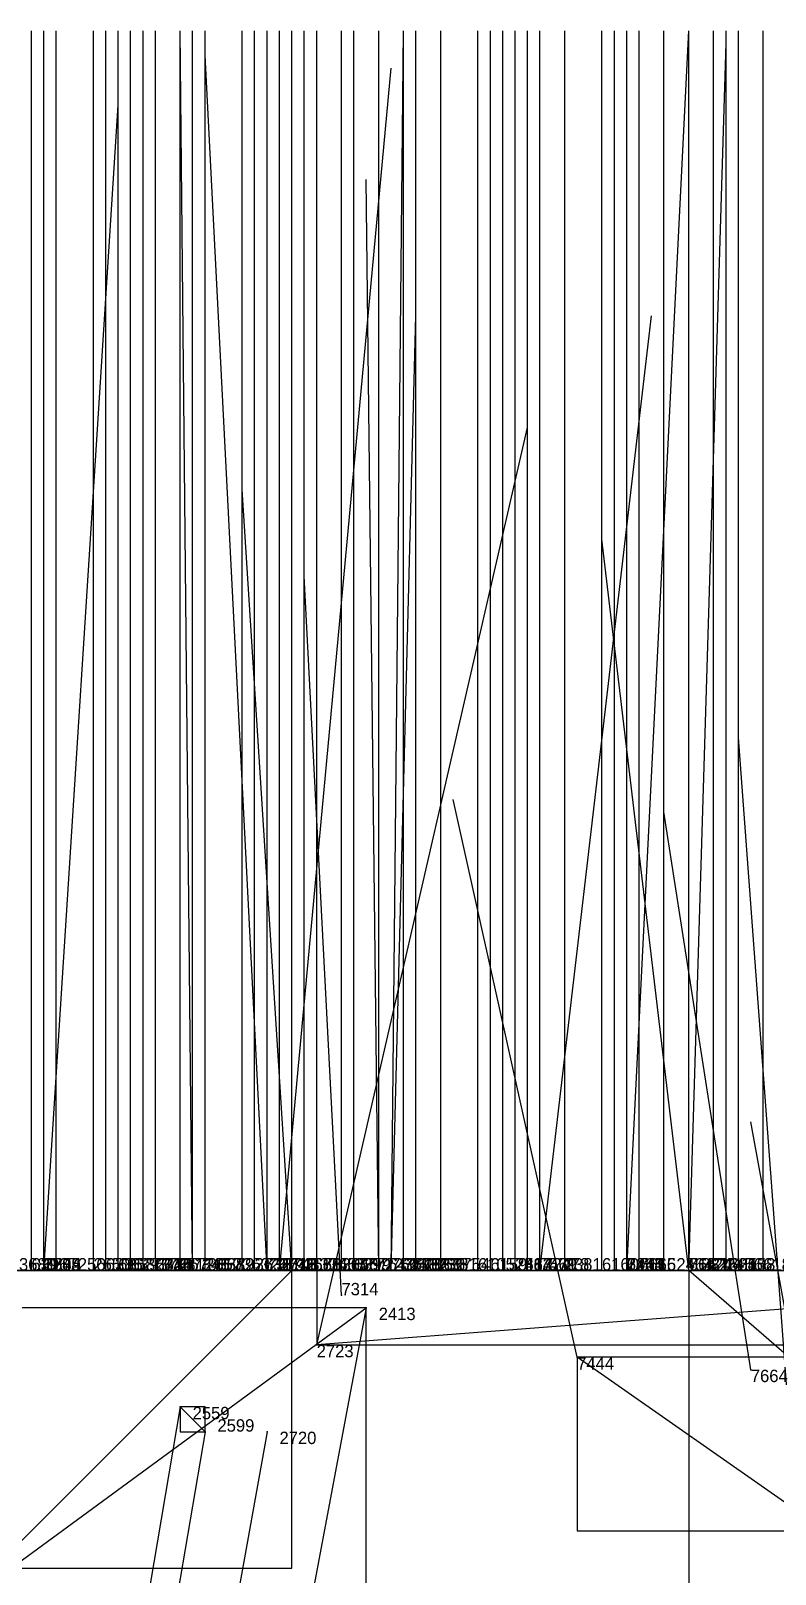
# Model space of a CAD drawing. Extents: x -0.07 to 1.1, y -0.07 to 1.1.
# Drawn here: x 0.732 to 0.792, y 0.9755 to 1.1 of the extents above; entities that cross this region are included whole.
import ezdxf

# ---------------------------------------------------------------- set-up
doc = ezdxf.new("R2010")
doc.units = 0
for name, color, linetype in [('Clients', 3, 'CONTINUOUS'), ('Facilities', 3, 'CONTINUOUS'), ('Facilities_lines', 3, 'CONTINUOUS'), ('Min_max_boxes', 1, 'CONTINUOUS'), ('Normals', 1, 'CONTINUOUS'), ('Source_points', 5, 'CONTINUOUS'), ('Text', 3, 'CONTINUOUS')]:
    doc.layers.add(name, color=color, linetype=linetype)

msp = doc.modelspace()

# ---------------------------------------------------------------- linework, layer by layer
at = {"layer": 'Clients', "color": 5}
for p in [(0.732, 1, 0.66), (0.732, 1, 0.77), (0.733, 1, 0.273), (0.733, 1, 0.501), (0.734, 1, 0.841), (0.737, 1, 0.135), (0.738, 1, 0.65), (0.739, 1, 0.667), (0.74, 1, 0.115), (0.74, 1, 0.648), (0.741, 1, 0.242), (0.741, 1, 0.563), (0.742, 1, 0.133), (0.742, 1, 0.521), (0.742, 1, 0.878), (0.744, 1, 0.099), (0.746, 1, 0.162), (0.746, 1, 0.446), (0.746, 1, 0.556), (0.749, 1, 0.4), (0.749, 1, 0.231), (0.75, 1, 0.251), (0.75, 1, 0.308), (0.751, 1, 0.246), (0.752, 1, 0.428), (0.753, 1, 0.183), (0.753, 1, 0.317), (0.753, 1, 0.996), (0.754, 1, 0.462), (0.755, 1, 0.372), (0.755, 1, 0.776), (0.757, 1, 0.38), (0.757, 1, 0.435), (0.757, 1, 0.524), (0.758, 1, 0.796), (0.76, 1, 0.857), (0.762, 1, 0.28), (0.763, 1, 0.255), (0.763, 1, 0.711), (0.763, 1, 0.591), (0.765, 1, 0.126), (0.765, 1, 0.392), (0.765, 1, 0.464), (0.768, 1, 0.724), (0.769, 1, 0.577), (0.771, 1, 0.105), (0.771, 1, 0.78), (0.772, 1, 0.887), (0.773, 1, 0.01), (0.773, 1, 0.76), (0.775, 1, 0.089), (0.778, 1, 0.507), (0.779, 1, 0.237), (0.779, 1, 0.658), (0.78, 1, 0.77), (0.781, 1, 0.554), (0.783, 1, 0.204), (0.785, 1, 0.352), (0.785, 1, 0.681), (0.785, 1, 0.998), (0.787, 1, 0.183), (0.787, 1, 0.122), (0.788, 1, 0.175), (0.789, 1, 0.186), (0.789, 1, 0.555), (0.791, 1, 0.533), (0.791, 1, 0.679), (0.759, 0.997), (0.755, 0.994), (0.776, 0.993, 1), (0.744, 0.989)]:
    msp.add_point(p, dxfattribs=at)
at = {"layer": 'Facilities', "color": 3}
for p in [(0.733, 1, 0.028), (0.745, 1, 0.087), (0.745, 1, 0.927), (0.751, 1, 0.946), (0.752, 1, 0.049), (0.76, 1, 0.97), (0.761, 1, 0.981), (0.761, 1, 0.921), (0.77, 1, 0.086), (0.78, 1, 0.925), (0.785, 1, 0.074), (0.757, 0.998, 1), (0.79, 0.992, 1), (0.746, 0.987), (0.751, 0.987)]:
    msp.add_point(p, dxfattribs=at)
at = {"layer": 'Facilities_lines', "color": 3}
for p, q in [((0.637, 1, 0.019), (0.773, 1, 0.01)), ((0.645, 1, 0.351), (0.749, 1, 0.4)), ((0.645, 1, 0.351), (0.757, 1, 0.38)), ((0.645, 1, 0.351), (0.755, 1, 0.372)), ((0.862, 1, 0.524), (0.689, 1, 0.493)), ((0.692, 1, 0.865), (0.734, 1, 0.841)), ((0.692, 1, 0.865), (0.732, 1, 0.77)), ((0.692, 1, 0.865), (0.742, 1, 0.878)), ((0.692, 1, 0.865), (0.76, 1, 0.857)), ((0.692, 1, 0.865), (0.758, 1, 0.796)), ((0.702, 1, 0.103), (0.765, 1, 0.126)), ((0.702, 1, 0.103), (0.771, 1, 0.105)), ((0.702, 1, 0.103), (0.753, 1, 0.183)), ((0.702, 1, 0.103), (0.737, 1, 0.135)), ((0.702, 1, 0.103), (0.746, 1, 0.162)), ((0.702, 1, 0.103), (0.744, 1, 0.099)), ((0.702, 1, 0.103), (0.742, 1, 0.133)), ((0.702, 1, 0.103), (0.74, 1, 0.115)), ((0.862, 1, 0.524), (0.702, 1, 0.477)), ((0.862, 1, 0.524), (0.714, 1, 0.547)), ((0.719, 1, 0.099), (0.775, 1, 0.089)), ((0.84, 1, 0.727), (0.72, 1, 0.743)), ((0.84, 1, 0.727), (0.726, 1, 0.754)), ((0.862, 1, 0.524), (0.727, 1, 0.516)), ((0.87, 1, 0.437), (0.728, 1, 0.441)), ((0.87, 1, 0.437), (0.728, 1, 0.456)), ((0.729, 0.976, 1), (0.753, 1, 0.996)), ((0.84, 1, 0.727), (0.732, 1, 0.66)), ((0.856, 1, 0.314), (0.733, 1, 0.273)), ((0.862, 1, 0.524), (0.733, 1, 0.501)), ((0.84, 1, 0.727), (0.738, 1, 0.65)), ((0.84, 1, 0.727), (0.739, 1, 0.667)), ((0.84, 1, 0.727), (0.74, 1, 0.648)), ((0.888, 1, 0.258), (0.741, 1, 0.242)), ((0.862, 1, 0.524), (0.741, 1, 0.563)), ((0.862, 1, 0.524), (0.742, 1, 0.521)), ((0.87, 1, 0.437), (0.746, 1, 0.446)), ((0.862, 1, 0.524), (0.746, 1, 0.556)), ((0.888, 1, 0.258), (0.749, 1, 0.231)), ((0.888, 1, 0.258), (0.75, 1, 0.251)), ((0.856, 1, 0.314), (0.75, 1, 0.308)), ((0.888, 1, 0.258), (0.751, 1, 0.246)), ((0.87, 1, 0.437), (0.752, 1, 0.428)), ((0.856, 1, 0.314), (0.753, 1, 0.317)), ((0.87, 1, 0.437), (0.754, 1, 0.462)), ((0.833, 1, 0.033), (0.755, 0.994)), ((0.84, 1, 0.727), (0.755, 1, 0.776)), ((0.87, 1, 0.437), (0.757, 1, 0.435)), ((0.862, 1, 0.524), (0.757, 1, 0.524)), ((0.856, 1, 0.314), (0.762, 1, 0.28)), ((0.888, 1, 0.258), (0.763, 1, 0.255)), ((0.84, 1, 0.727), (0.763, 1, 0.711)), ((0.883, 1, 0.595), (0.763, 1, 0.591)), ((0.87, 1, 0.437), (0.765, 1, 0.392)), ((0.87, 1, 0.437), (0.765, 1, 0.464)), ((0.84, 1, 0.727), (0.768, 1, 0.724)), ((0.883, 1, 0.595), (0.769, 1, 0.577)), ((0.84, 1, 0.727), (0.771, 1, 0.78)), ((0.805, 1, 0.892), (0.772, 1, 0.887)), ((0.84, 1, 0.727), (0.773, 1, 0.76)), ((0.862, 1, 0.524), (0.778, 1, 0.507)), ((0.888, 1, 0.258), (0.779, 1, 0.237)), ((0.84, 1, 0.727), (0.779, 1, 0.658)), ((0.84, 1, 0.727), (0.78, 1, 0.77)), ((0.862, 1, 0.524), (0.781, 1, 0.554)), ((0.816, 1, 0.107), (0.783, 1, 0.204)), ((0.856, 1, 0.314), (0.785, 1, 0.352)), ((0.84, 1, 0.727), (0.785, 1, 0.681)), ((0.823, 0.967, 1), (0.785, 1, 0.998)), ((0.816, 1, 0.107), (0.787, 1, 0.183)), ((0.816, 1, 0.107), (0.787, 1, 0.122)), ((0.816, 1, 0.107), (0.788, 1, 0.175)), ((0.816, 1, 0.107), (0.789, 1, 0.186)), ((0.862, 1, 0.524), (0.789, 1, 0.555)), ((0.862, 1, 0.524), (0.791, 1, 0.533)), ((0.84, 1, 0.727), (0.791, 1, 0.679)), ((0.714, 0.964), (0.759, 0.997)), ((0.796, 0.979, 1), (0.776, 0.993, 1)), ((0.746, 0.987), (0.744, 0.989))]:
    msp.add_line(p, q, dxfattribs=at)
at = {"layer": 'Min_max_boxes', "color": 1}
for p, q in [((0.499, 1, 0.243), (0.757, 1, 0.243)), ((0.757, 1, 0.243), (0.499, 1, 0.243)), ((0.499, 1, 0.51), (0.757, 1, 0.51)), ((0.757, 1, 0.51), (0.499, 1, 0.51)), ((0.637, 1, 0.01), (0.773, 1, 0.01)), ((0.773, 1, 0.01), (0.637, 1, 0.01)), ((0.637, 1, 0.019), (0.773, 1, 0.019)), ((0.773, 1, 0.019), (0.637, 1, 0.019)), ((0.653, 1, 0.099), (0.771, 1, 0.099)), ((0.771, 1, 0.099), (0.653, 1, 0.099)), ((0.653, 1, 0.233), (0.771, 1, 0.233)), ((0.771, 1, 0.233), (0.653, 1, 0.233)), ((0.662, 1, 0.718), (0.76, 1, 0.718)), ((0.76, 1, 0.718), (0.662, 1, 0.718)), ((0.662, 1, 0.905), (0.76, 1, 0.905)), ((0.76, 1, 0.905), (0.662, 1, 0.905)), ((0.689, 1, 0.477), (0.909, 1, 0.477)), ((0.909, 1, 0.477), (0.689, 1, 0.477)), ((0.689, 1, 0.563), (0.909, 1, 0.563)), ((0.909, 1, 0.563), (0.689, 1, 0.563)), ((0.719, 1, 0.089), (0.775, 1, 0.089)), ((0.775, 1, 0.089), (0.719, 1, 0.089)), ((0.719, 1, 0.099), (0.775, 1, 0.099)), ((0.775, 1, 0.099), (0.719, 1, 0.099)), ((0.72, 1, 0.648), (0.882, 1, 0.648)), ((0.882, 1, 0.648), (0.72, 1, 0.648)), ((0.72, 1, 0.783), (0.882, 1, 0.783)), ((0.882, 1, 0.783), (0.72, 1, 0.783)), ((0.728, 1, 0.374), (0.903, 1, 0.374)), ((0.903, 1, 0.374), (0.728, 1, 0.374)), ((0.728, 1, 0.474), (0.903, 1, 0.474)), ((0.903, 1, 0.474), (0.728, 1, 0.474)), ((0.753, 1, 0.996), (0.729, 1, 0.996)), ((0.753, 1, 1), (0.729, 1, 1)), ((0.733, 1, 0.273), (0.899, 1, 0.273)), ((0.899, 1, 0.273), (0.733, 1, 0.273)), ((0.733, 1, 0.273), (0.733, 1, 0.273)), ((0.733, 1, 0.36), (0.899, 1, 0.36)), ((0.899, 1, 0.36), (0.733, 1, 0.36)), ((0.733, 1, 0.36), (0.733, 1, 0.36)), ((0.733, 1, 0.273), (0.733, 1, 0.36)), ((0.733, 1, 0.273), (0.733, 1, 0.36)), ((0.741, 1, 0.15), (0.914, 1, 0.15)), ((0.914, 1, 0.15), (0.741, 1, 0.15)), ((0.741, 1, 0.15), (0.741, 1, 0.15)), ((0.741, 1, 0.291), (0.914, 1, 0.291)), ((0.914, 1, 0.291), (0.741, 1, 0.291)), ((0.741, 1, 0.291), (0.741, 1, 0.291)), ((0.741, 1, 0.15), (0.741, 1, 0.291)), ((0.741, 1, 0.15), (0.741, 1, 0.291)), ((0.753, 0.976, 0.996), (0.753, 1, 0.996)), ((0.753, 0.976, 1), (0.753, 1, 1)), ((0.753, 1, 0.996), (0.753, 1, 1)), ((0.833, 1), (0.755, 1)), ((0.755, 1), (0.755, 0.994)), ((0.833, 1, 0.033), (0.755, 1, 0.033)), ((0.755, 1, 0.033), (0.755, 0.994, 0.033)), ((0.755, 1), (0.755, 1, 0.033)), ((0.757, 1, 0.243), (0.757, 1, 0.243)), ((0.757, 1, 0.51), (0.757, 1, 0.51)), ((0.757, 1, 0.243), (0.757, 1, 0.51)), ((0.757, 1, 0.243), (0.757, 1, 0.51)), ((0.76, 1, 0.718), (0.76, 1, 0.718)), ((0.76, 1, 0.905), (0.76, 1, 0.905)), ((0.76, 1, 0.718), (0.76, 1, 0.905)), ((0.76, 1, 0.718), (0.76, 1, 0.905)), ((0.763, 1, 0.571), (0.906, 1, 0.571)), ((0.906, 1, 0.571), (0.763, 1, 0.571)), ((0.763, 1, 0.571), (0.763, 1, 0.571)), ((0.763, 1, 0.678), (0.906, 1, 0.678)), ((0.906, 1, 0.678), (0.763, 1, 0.678)), ((0.763, 1, 0.678), (0.763, 1, 0.678)), ((0.763, 1, 0.571), (0.763, 1, 0.678)), ((0.763, 1, 0.571), (0.763, 1, 0.678)), ((0.771, 1, 0.099), (0.771, 1, 0.099)), ((0.771, 1, 0.233), (0.771, 1, 0.233)), ((0.771, 1, 0.099), (0.771, 1, 0.233)), ((0.771, 1, 0.099), (0.771, 1, 0.233)), ((0.772, 1, 0.831), (0.867, 1, 0.831)), ((0.867, 1, 0.831), (0.772, 1, 0.831)), ((0.772, 1, 0.831), (0.772, 1, 0.831)), ((0.772, 1, 0.892), (0.867, 1, 0.892)), ((0.867, 1, 0.892), (0.772, 1, 0.892)), ((0.772, 1, 0.892), (0.772, 1, 0.892)), ((0.772, 1, 0.831), (0.772, 1, 0.892)), ((0.772, 1, 0.831), (0.772, 1, 0.892)), ((0.773, 1, 0.01), (0.773, 1, 0.01)), ((0.773, 1, 0.019), (0.773, 1, 0.019)), ((0.773, 1, 0.01), (0.773, 1, 0.019)), ((0.773, 1, 0.01), (0.773, 1, 0.019)), ((0.775, 1, 0.089), (0.775, 1, 0.089)), ((0.775, 1, 0.099), (0.775, 1, 0.099)), ((0.775, 1, 0.089), (0.775, 1, 0.099)), ((0.775, 1, 0.089), (0.775, 1, 0.099)), ((0.783, 1, 0.096), (0.885, 1, 0.096)), ((0.885, 1, 0.096), (0.783, 1, 0.096)), ((0.783, 1, 0.096), (0.783, 1, 0.096)), ((0.783, 1, 0.204), (0.885, 1, 0.204)), ((0.885, 1, 0.204), (0.783, 1, 0.204)), ((0.783, 1, 0.204), (0.783, 1, 0.204)), ((0.783, 1, 0.096), (0.783, 1, 0.204)), ((0.783, 1, 0.096), (0.783, 1, 0.204)), ((0.823, 1, 0.998), (0.785, 1, 0.998)), ((0.785, 1, 0.998), (0.785, 0.967, 0.998)), ((0.823, 1, 1), (0.785, 1, 1)), ((0.785, 1, 1), (0.785, 0.967, 1)), ((0.785, 1, 0.998), (0.785, 1, 1)), ((0.759, 0.997), (0.714, 0.997)), ((0.759, 0.997), (0.714, 0.997)), ((0.759, 0.964), (0.759, 0.997)), ((0.759, 0.964), (0.759, 0.997)), ((0.759, 0.997), (0.759, 0.997)), ((0.755, 0.994), (0.833, 0.994)), ((0.755, 0.994, 0.033), (0.833, 0.994, 0.033)), ((0.755, 0.994), (0.755, 0.994, 0.033)), ((0.796, 0.993, 1), (0.776, 0.993, 1)), ((0.776, 0.993, 1), (0.776, 0.979, 1)), ((0.796, 0.993, 1), (0.776, 0.993, 1)), ((0.776, 0.993, 1), (0.776, 0.979, 1)), ((0.776, 0.993, 1), (0.776, 0.993, 1)), ((0.746, 0.989), (0.744, 0.989)), ((0.744, 0.989), (0.744, 0.987)), ((0.746, 0.989), (0.744, 0.989)), ((0.744, 0.989), (0.744, 0.987)), ((0.744, 0.989), (0.744, 0.989)), ((0.746, 0.987), (0.746, 0.989)), ((0.746, 0.987), (0.746, 0.989)), ((0.746, 0.989), (0.746, 0.989)), ((0.744, 0.987), (0.746, 0.987)), ((0.744, 0.987), (0.746, 0.987)), ((0.744, 0.987), (0.744, 0.987)), ((0.746, 0.987), (0.746, 0.987)), ((0.776, 0.979, 1), (0.796, 0.979, 1)), ((0.776, 0.979, 1), (0.796, 0.979, 1)), ((0.776, 0.979, 1), (0.776, 0.979, 1)), ((0.729, 0.976, 0.996), (0.753, 0.976, 0.996)), ((0.729, 0.976, 1), (0.753, 0.976, 1)), ((0.753, 0.976, 0.996), (0.753, 0.976, 1))]:
    msp.add_line(p, q, dxfattribs=at)
at = {"layer": 'Normals', "color": 1}
for p, q in [((0.732, 1, 0.66), (0.732, 1.1, 0.66)), ((0.732, 1, 0.77), (0.732, 1.1, 0.77)), ((0.733, 1, 0.501), (0.733, 1.1, 0.501)), ((0.733, 1, 0.273), (0.733, 1.1, 0.273)), ((0.734, 1, 0.841), (0.734, 1.1, 0.841)), ((0.737, 1, 0.135), (0.737, 1.1, 0.135)), ((0.738, 1, 0.65), (0.738, 1.1, 0.65)), ((0.739, 1, 0.667), (0.739, 1.1, 0.667)), ((0.74, 1, 0.115), (0.74, 1.1, 0.115)), ((0.74, 1, 0.648), (0.74, 1.1, 0.648)), ((0.741, 1, 0.242), (0.741, 1.1, 0.242)), ((0.741, 1, 0.563), (0.741, 1.1, 0.563)), ((0.742, 1, 0.133), (0.742, 1.1, 0.133)), ((0.742, 1, 0.521), (0.742, 1.1, 0.521)), ((0.742, 1, 0.878), (0.742, 1.1, 0.878)), ((0.744, 1, 0.099), (0.744, 1.1, 0.099)), ((0.745, 1, 0.927), (0.744, 1.1, 0.932)), ((0.745, 1, 0.087), (0.745, 1.1, 0.085)), ((0.746, 1, 0.162), (0.746, 1.1, 0.162)), ((0.746, 1, 0.446), (0.746, 1.1, 0.446)), ((0.746, 1, 0.556), (0.746, 1.1, 0.556)), ((0.749, 1, 0.231), (0.749, 1.1, 0.231)), ((0.749, 1, 0.4), (0.749, 1.1, 0.4)), ((0.75, 1, 0.251), (0.75, 1.1, 0.251)), ((0.75, 1, 0.308), (0.75, 1.1, 0.308)), ((0.751, 1, 0.246), (0.751, 1.1, 0.246)), ((0.752, 1, 0.428), (0.752, 1.1, 0.428)), ((0.753, 1, 0.183), (0.753, 1.1, 0.183)), ((0.753, 1, 0.317), (0.753, 1.1, 0.317)), ((0.754, 1, 0.462), (0.754, 1.1, 0.462)), ((0.755, 1, 0.372), (0.755, 1.1, 0.372)), ((0.755, 1, 0.776), (0.755, 1.1, 0.776)), ((0.757, 1, 0.38), (0.757, 1.1, 0.38)), ((0.757, 1, 0.435), (0.757, 1.1, 0.435)), ((0.757, 1, 0.524), (0.757, 1.1, 0.524)), ((0.758, 1, 0.796), (0.758, 1.1, 0.796)), ((0.76, 1, 0.857), (0.76, 1.1, 0.857)), ((0.761, 1, 0.921), (0.762, 1.1, 0.925)), ((0.762, 1, 0.28), (0.762, 1.1, 0.28)), ((0.763, 1, 0.255), (0.763, 1.1, 0.255)), ((0.763, 1, 0.711), (0.763, 1.1, 0.711)), ((0.763, 1, 0.591), (0.763, 1.1, 0.591)), ((0.765, 1, 0.126), (0.765, 1.1, 0.126)), ((0.765, 1, 0.464), (0.765, 1.1, 0.464)), ((0.765, 1, 0.392), (0.765, 1.1, 0.392)), ((0.768, 1, 0.724), (0.768, 1.1, 0.724)), ((0.769, 1, 0.577), (0.769, 1.1, 0.577)), ((0.77, 1, 0.086), (0.77, 1.1, 0.085)), ((0.771, 1, 0.105), (0.771, 1.1, 0.105)), ((0.771, 1, 0.78), (0.771, 1.1, 0.78)), ((0.772, 1, 0.887), (0.772, 1.1, 0.887)), ((0.773, 1, 0.76), (0.773, 1.1, 0.76)), ((0.775, 1, 0.089), (0.775, 1.1, 0.089)), ((0.778, 1, 0.507), (0.778, 1.1, 0.507)), ((0.779, 1, 0.237), (0.779, 1.1, 0.237)), ((0.779, 1, 0.658), (0.779, 1.1, 0.658)), ((0.78, 1, 0.77), (0.78, 1.1, 0.77)), ((0.78, 1, 0.925), (0.785, 1.1, 0.933)), ((0.781, 1, 0.554), (0.781, 1.1, 0.554)), ((0.783, 1, 0.204), (0.783, 1.1, 0.204)), ((0.785, 1, 0.352), (0.785, 1.1, 0.352)), ((0.785, 1, 0.681), (0.785, 1.1, 0.681)), ((0.787, 1, 0.183), (0.787, 1.1, 0.183)), ((0.787, 1, 0.122), (0.787, 1.1, 0.122)), ((0.788, 1, 0.175), (0.788, 1.1, 0.175)), ((0.789, 1, 0.186), (0.789, 1.1, 0.186)), ((0.789, 1, 0.555), (0.789, 1.1, 0.555)), ((0.791, 1, 0.533), (0.791, 1.1, 0.533)), ((0.791, 1, 0.679), (0.791, 1.1, 0.679)), ((0.785, 1, 0.074), (0.788, 1.099, 0.06)), ((0.751, 1, 0.946), (0.746, 1.098, 0.963)), ((0.752, 1, 0.049), (0.761, 1.097, 0.026)), ((0.733, 1, 0.028), (0.739, 1.094, -0.006)), ((0.76, 1, 0.97), (0.759, 1.088, 1.018)), ((0.761, 1, 0.981), (0.763, 1.077, 1.045)), ((0.773, 1, 0.01), (0.782, 1.077, -0.054)), ((0.755, 0.994), (0.772, 1.068, -0.065)), ((0.753, 1, 0.996), (0.749, 1.063, 1.073)), ((0.785, 1, 0.998), (0.778, 1.059, 1.078)), ((0.757, 0.998, 1), (0.754, 1.056, 1.081)), ((0.793, 0.989, 1), (0.789, 1.043, 1.084)), ((0.776, 0.993, 1), (0.766, 1.038, 1.089)), ((0.79, 0.992, 1), (0.783, 1.037, 1.089)), ((0.796, 0.979, 1), (0.79, 1.012, 1.094)), ((0.759, 0.997), (0.746, 0.928, 0.071)), ((0.744, 0.989), (0.734, 0.93, 0.08)), ((0.746, 0.987), (0.736, 0.928, 0.08)), ((0.751, 0.987), (0.741, 0.931, 0.082))]:
    msp.add_line(p, q, dxfattribs=at)
at = {"layer": 'Source_points', "color": 5}
for p in [(0.732, 1, 0.66), (0.732, 1, 0.77), (0.733, 1, 0.028), (0.733, 1, 0.501), (0.733, 1, 0.273), (0.734, 1, 0.841), (0.737, 1, 0.135), (0.738, 1, 0.65), (0.739, 1, 0.667), (0.74, 1, 0.115), (0.74, 1, 0.648), (0.741, 1, 0.242), (0.741, 1, 0.563), (0.742, 1, 0.133), (0.742, 1, 0.521), (0.742, 1, 0.878), (0.744, 1, 0.099), (0.745, 1, 0.087), (0.745, 1, 0.927), (0.746, 1, 0.162), (0.746, 1, 0.446), (0.746, 1, 0.556), (0.749, 1, 0.231), (0.749, 1, 0.4), (0.75, 1, 0.251), (0.75, 1, 0.308), (0.751, 1, 0.246), (0.751, 1, 0.946), (0.752, 1, 0.049), (0.752, 1, 0.428), (0.753, 1, 0.183), (0.753, 1, 0.317), (0.753, 1, 0.996), (0.754, 1, 0.462), (0.755, 1, 0.372), (0.755, 1, 0.776), (0.757, 1, 0.38), (0.757, 1, 0.435), (0.757, 1, 0.524), (0.758, 1, 0.796), (0.76, 1, 0.97), (0.76, 1, 0.857), (0.761, 1, 0.981), (0.761, 1, 0.921), (0.762, 1, 0.28), (0.763, 1, 0.255), (0.763, 1, 0.711), (0.763, 1, 0.591), (0.765, 1, 0.126), (0.765, 1, 0.464), (0.765, 1, 0.392), (0.768, 1, 0.724), (0.769, 1, 0.577), (0.77, 1, 0.086), (0.771, 1, 0.105), (0.771, 1, 0.78), (0.772, 1, 0.887), (0.773, 1, 0.01), (0.773, 1, 0.76), (0.775, 1, 0.089), (0.778, 1, 0.507), (0.779, 1, 0.237), (0.779, 1, 0.658), (0.78, 1, 0.77), (0.78, 1, 0.925), (0.781, 1, 0.554), (0.783, 1, 0.204), (0.785, 1, 0.074), (0.785, 1, 0.352), (0.785, 1, 0.681), (0.785, 1, 0.998), (0.787, 1, 0.183), (0.787, 1, 0.122), (0.788, 1, 0.175), (0.789, 1, 0.186), (0.789, 1, 0.555), (0.791, 1, 0.533), (0.791, 1, 0.679), (0.757, 0.998, 1), (0.759, 0.997), (0.755, 0.994), (0.776, 0.993, 1), (0.79, 0.992, 1), (0.744, 0.989), (0.746, 0.987), (0.751, 0.987)]:
    msp.add_point(p, dxfattribs=at)

# ---------------------------------------------------------------- texts
at = {"layer": 'Text', "color": 3}
for s, p in [('3680', (0.731, 1, 0.289)), ('6396', (0.732, 1, 0.66)), ('3639', (0.733, 1, 0.501)), ('3704', (0.733, 1, 0.273)), ('2549', (0.733, 1, 0.028)), ('7285', (0.733, 1, 0.77)), ('7256', (0.735, 1, 0.841)), ('2650', (0.737, 1, 0.135)), ('6386', (0.738, 1, 0.65)), ('6358', (0.739, 1, 0.667)), ('6393', (0.74, 1, 0.648)), ('2737', (0.741, 1, 0.115)), ('2725', (0.742, 1, 0.242)), ('2731', (0.742, 1, 0.133)), ('6344', (0.742, 1, 0.521)), ('6410', (0.742, 1, 0.563)), ('7381', (0.743, 1, 0.878)), ('2679', (0.744, 1, 0.099)), ('7346', (0.745, 1, 0.927)), ('2617', (0.746, 1, 0.087)), ('2652', (0.746, 1, 0.162)), ('3679', (0.747, 1, 0.446)), ('6382', (0.747, 1, 0.556)), ('3632', (0.749, 1, 0.4)), ('3732', (0.75, 1, 0.308)), ('2631', (0.75, 1, 0.251)), ('2638', (0.75, 1, 0.231)), ('7379', (0.751, 1, 0.946)), ('3641', (0.752, 1, 0.428)), ('2612', (0.752, 1, 0.049)), ('2715', (0.752, 1, 0.246)), ('7433', (0.753, 1, 0.996)), ('3678', (0.754, 1, 0.462)), ('3686', (0.754, 1, 0.317)), ('2561', (0.754, 1, 0.183)), ('3657', (0.756, 1, 0.372)), ('7405', (0.756, 1, 0.776)), ('3646', (0.757, 1, 0.38)), ('3660', (0.757, 1, 0.435)), ('6399', (0.758, 1, 0.524)), ('7722', (0.759, 1, 0.796)), ('7643', (0.76, 1, 0.857)), ('7624', (0.761, 1, 0.921)), ('7511', (0.761, 1, 0.97)), ('3778', (0.762, 1, 0.28)), ('7540', (0.762, 1, 0.981)), ('6286', (0.763, 1, 0.591)), ('3756', (0.764, 1, 0.255)), ('6232', (0.764, 1, 0.711)), ('3751', (0.765, 1, 0.464)), ('2331', (0.765, 1, 0.126)), ('3754', (0.766, 1, 0.392)), ('6105', (0.768, 1, 0.724)), ('6159', (0.769, 1, 0.577)), ('2387', (0.771, 1, 0.105)), ('2513', (0.771, 1, 0.086)), ('7464', (0.771, 1, 0.78)), ('7479', (0.773, 1, 0.887)), ('7561', (0.773, 1, 0.76)), ('2478', (0.774, 1, 0.01)), ('2381', (0.775, 1, 0.089)), ('6160', (0.778, 1, 0.507)), ('2265', (0.78, 1, 0.237)), ('6264', (0.78, 1, 0.658)), ('7441', (0.78, 1, 0.77)), ('6166', (0.781, 1, 0.554)), ('7615', (0.781, 1, 0.925)), ('2464', (0.784, 1, 0.204)), ('6162', (0.785, 1, 0.681)), ('7652', (0.785, 1, 0.998)), ('3816', (0.786, 1, 0.352)), ('2325', (0.786, 1, 0.074)), ('2441', (0.787, 1, 0.183)), ('2456', (0.788, 1, 0.122)), ('2403', (0.789, 1, 0.186)), ('2508', (0.789, 1, 0.175)), ('6152', (0.789, 1, 0.555)), ('6187', (0.791, 1, 0.533)), ('7314', (0.757, 0.998, 1)), ('2413', (0.76, 0.996)), ('2723', (0.755, 0.993)), ('7444', (0.776, 0.992, 1)), ('7664', (0.79, 0.991, 1)), ('2559', (0.745, 0.988)), ('2599', (0.747, 0.987)), ('2720', (0.752, 0.986))]:
    msp.add_text(s, height=0.001, dxfattribs=at).set_placement(p)

doc.saveas('drawing.dxf')
